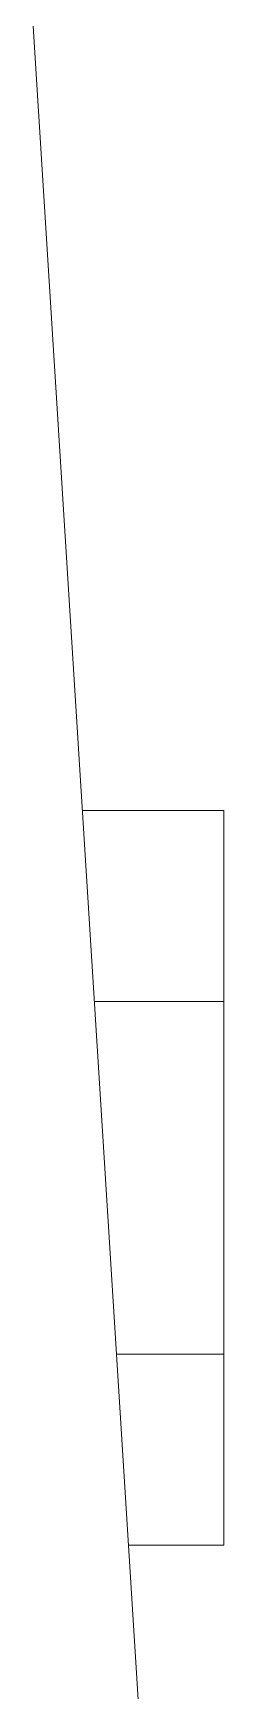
# Model space of a CAD drawing. Header units: millimetres. Extents: x 117382 to 126876, y -1151 to 1280.
# Drawn here: x 125558 to 125562, y 843.47 to 878.19 of the extents above; entities that cross this region are included whole.
import ezdxf

# ---------------------------------------------------------------- set-up
doc = ezdxf.new("R2010")
doc.units = ezdxf.units.MM
doc.linetypes.add('DASHED', pattern=[0])
doc.layers.add('DIE_P', color=2, linetype='Continuous')
doc.layers.add('TEXT', color=4, linetype='Continuous')

# ---------------------------------------------------------------- blocks, each defined once
blk = doc.blocks.new('*u7588')
at = {"layer": 'DIE_P', "color": 2, "linetype": 'Continuous', "lineweight": 13}
blk.add_line((-32.15, 31.568), (-28.477, -26.813), dxfattribs=at)
at = {"layer": 'DIE_P', "color": 31, "linetype": 'DASHED', "lineweight": 13}
for p, q in [((-31.117, 15.141), (-28.149, 15.141)), ((-28.149, 15.141), (-28.149, 11.141)), ((-28.149, 3.756), (-28.149, 11.141)), ((-28.149, 3.756), (-28.149, -0.244)), ((-30.149, -0.244), (-28.149, -0.244))]:
    blk.add_line(p, q, dxfattribs=at)
at = {"layer": 'DIE_P', "color": 155, "linetype": 'DASHED', "lineweight": 13}
for p, q in [((-30.865, 11.141), (-28.149, 11.141)), ((-30.865, 11.141), (-28.149, 11.141)), ((-30.401, 3.756), (-28.149, 3.756)), ((-30.401, 3.756), (-28.149, 3.756))]:
    blk.add_line(p, q, dxfattribs=at)

msp = doc.modelspace()

# ---------------------------------------------------------------- block references
at = {"layer": 'TEXT', "lineweight": 5}
msp.add_blockref('*u7588', (125590.154, 846.763), dxfattribs=at)

doc.saveas('drawing.dxf')
